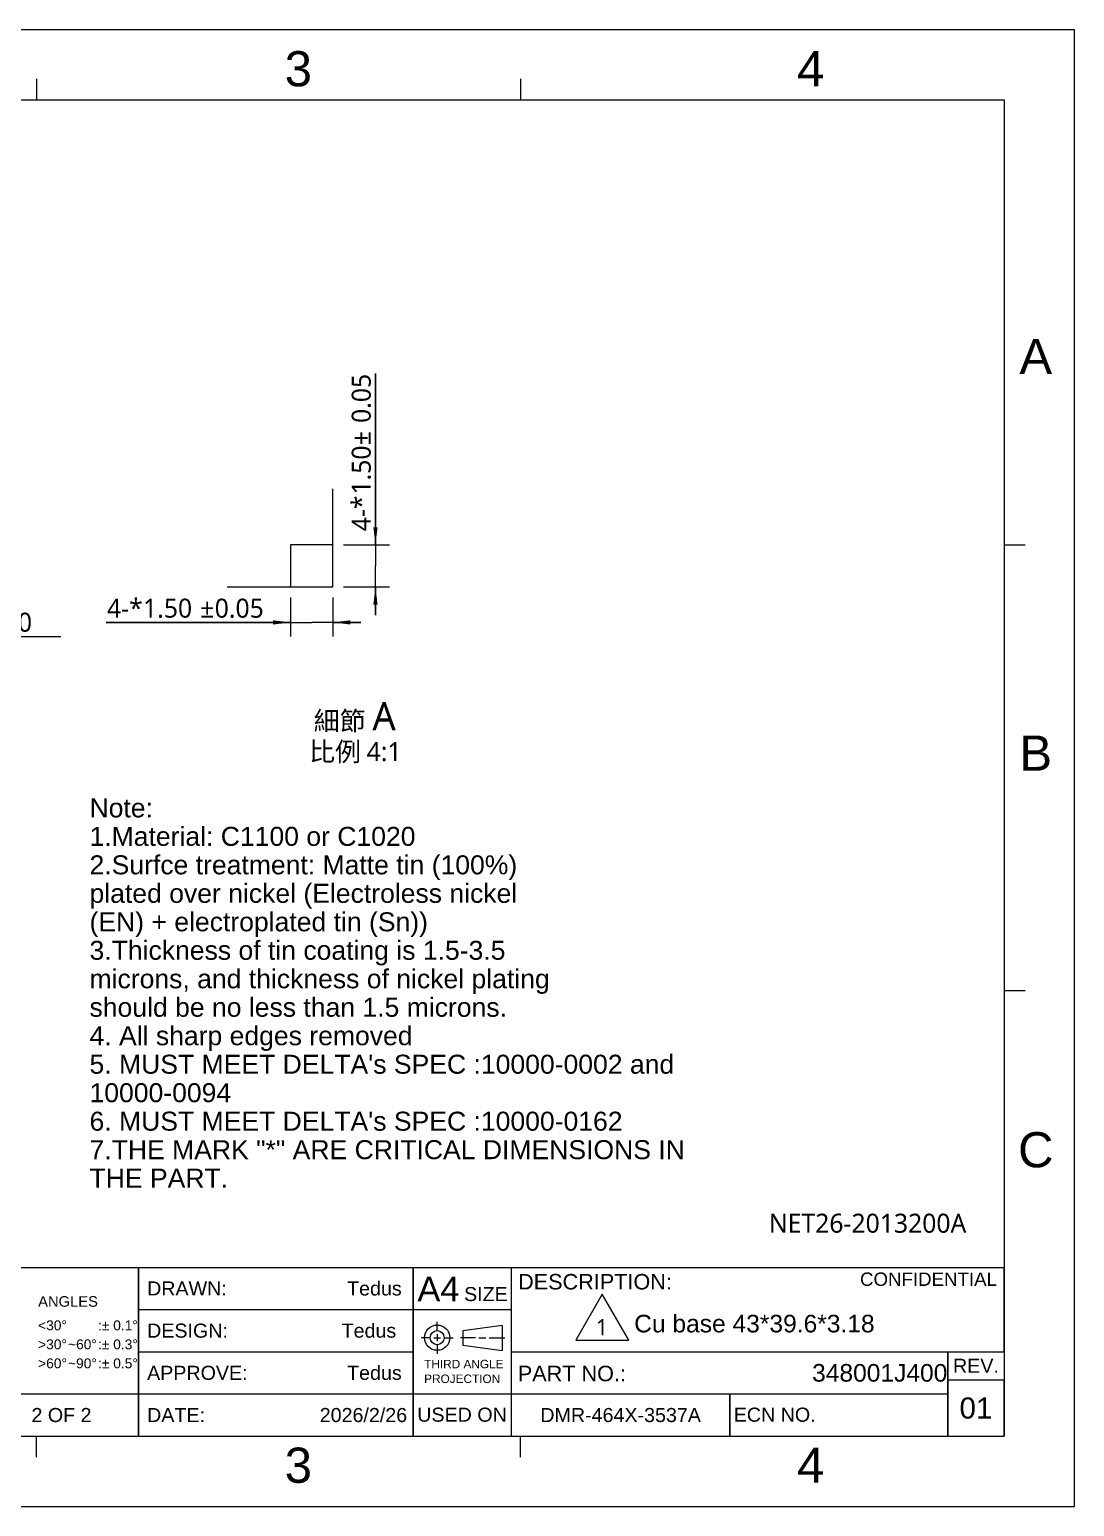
# Model space of a CAD drawing. Header units: millimetres. Extents: x -159 to 198, y 0 to 225.
# Drawn here: x 99 to 198, y 0 to 140 of the extents above; entities that cross this region are included whole.
import ezdxf
from ezdxf.enums import TextEntityAlignment as Align

# ---------------------------------------------------------------- set-up
doc = ezdxf.new("R2010")
doc.units = ezdxf.units.MM
doc.header["$LTSCALE"] = 10.89
doc.layers.get('0').update_dxf_attribs({"linetype": 'CONTINUOUS'})
for name, color, linetype in [('12_COIN_DXF_DIMENSION', 7, 'CONTINUOUS'), ('12_COIN_DXF_FORMAT', 7, 'CONTINUOUS'), ('12_COIN_DXF_TEXT', 7, 'CONTINUOUS'), ('COIN_DXF_CONTINUOUS_LINE', 7, 'CONTINUOUS')]:
    doc.layers.add(name, color=color, linetype=linetype)
doc.styles.add('DELTA', font='')
doc.styles.get("Standard").update_dxf_attribs({"font": ''})
doc.styles.add('TEXTSTYLE_2', font='arial.ttf')
doc.styles.add('TEXTSTYLE_3', font='arial.ttf')
doc.styles.add('TEXTSTYLE_4', font='arial.ttf')
doc.styles.get('DELTA').set_extended_font_data('Microsoft JhengHei')
doc.styles.get('Standard').set_extended_font_data('Microsoft JhengHei')
doc.dimstyles.new('DIMSTYLE_3', dxfattribs={"dimtxt": 1.8, "dimasz": 1.666667, "dimexe": 2, "dimexo": 1.5, "dimtad": 1, "dimzin": 0, "dimdsep": 46, "dimtxsty": 'Standard', "dimblk": '_FILLED', "dimblk1": '_FILLED', "dimblk2": '_FILLED', "dimcen": 0.09, "dimazin": 0, "dimtp": 0.01, "dimtm": 0.01, "dimtfac": 1, "dimtmove": 0, "dimatfit": 2, "dimldrblk": '_FILLED', "dimfxl": 1, "dimtolj": 1, "dimtzin": 0, "dimarcsym": 0})
doc.dimstyles.new('DIMSTYLE_5', dxfattribs={"dimtxt": 1.8, "dimasz": 1.666667, "dimexe": 2, "dimexo": 1.5, "dimgap": 0.675, "dimtad": 1, "dimlfac": 0.375, "dimzin": 0, "dimdsep": 46, "dimtxsty": 'Standard', "dimblk": '_FILLED', "dimblk1": '_FILLED', "dimblk2": '_FILLED', "dimcen": 0.09, "dimazin": 0, "dimtol": 1, "dimtp": 0.05, "dimtm": 0.05, "dimtfac": 1, "dimtofl": 0, "dimtmove": 0, "dimatfit": 3, "dimldrblk": '_FILLED', "dimfxl": 1, "dimtolj": 1, "dimtzin": 0, "dimarcsym": 0})

# ---------------------------------------------------------------- blocks, each defined once
blk = doc.blocks.new('_FILLED')
at = {"color": 0, "linetype": 'ByBlock'}
blk.add_solid([(0, 0), (-1, 0.12), (-1, -0.12)], dxfattribs=at)
blk = doc.blocks.new('*D7')
at = {"layer": '12_COIN_DXF_DIMENSION', "color": 2, "linetype": 'Continuous', "transparency": 16777216}
for p, q in [((79.85, 73.68), (88.43, 82.47)), ((88.43, 82.47), (88.43, 82.47)), ((88.43, 82.47), (101.97, 82.47)), ((80.9, 74.76), (79.85, 73.68)), ((79.85, 73.68), (76.94, 70.7)), ((78.81, 72.61), (79.85, 73.68))]:
    blk.add_line(p, q, dxfattribs=at)
at = {"layer": '12_COIN_DXF_DIMENSION', "color": 2, "linetype": 'Continuous', "transparency": 16777216, "xscale": 1.6666666667, "yscale": 1.6666666667, "zscale": 1.6666666667}
for p, rotation in [((80.9, 74.76), 225.6964427542), ((78.81, 72.61), 45.69644275419999)]:
    blk.add_blockref('_FILLED', p, dxfattribs=dict(at, rotation=rotation))
at = {"layer": '12_COIN_DXF_DIMENSION', "color": 2, "linetype": 'Continuous', "transparency": 16777216}
for s, p in [('2-', (89.77, 82.92)), ('%%c', (92.18, 82.92)), ('3.00', (94.58, 82.92))]:
    blk.add_text(s, height=1.8, dxfattribs=at).set_placement(p)
blk = doc.blocks.new('*D12')
at = {"layer": '12_COIN_DXF_DIMENSION', "color": 2, "linetype": 'Continuous', "transparency": 16777216}
for p, q in [((131.77, 91.16), (131.77, 107.4)), ((131.77, 107.4), (131.77, 89.16)), ((128.73, 91.16), (133.1, 91.16)), ((131.77, 84.5), (131.77, 89.16)), ((128.73, 87.16), (133.1, 87.16)), ((131.77, 87.16), (131.77, 84.5))]:
    blk.add_line(p, q, dxfattribs=at)
at = {"layer": '12_COIN_DXF_DIMENSION', "color": 2, "linetype": 'Continuous', "transparency": 16777216, "xscale": 1.6666666667, "yscale": 1.6666666667, "zscale": 1.6666666667}
for p, rotation in [((131.77, 91.16), 270), ((131.77, 87.16), 90)]:
    blk.add_blockref('_FILLED', p, dxfattribs=dict(at, rotation=rotation))
at = {"layer": '12_COIN_DXF_DIMENSION', "color": 2, "linetype": 'Continuous', "transparency": 16777216}
for s, p in [('0.05', (131.32, 102.71)), ('%%p', (131.32, 100.61)), ('1.50', (131.32, 95.92)), ('4-*', (131.32, 92.44))]:
    blk.add_text(s, height=1.8, rotation=90, dxfattribs=at).set_placement(p)
blk = doc.blocks.new('*D13')
at = {"layer": '12_COIN_DXF_DIMENSION', "color": 2, "linetype": 'Continuous', "transparency": 16777216}
for p, q in [((123.73, 86.16), (123.73, 82.47)), ((127.73, 86.16), (127.73, 82.47)), ((123.73, 83.8), (106.24, 83.8)), ((106.24, 83.8), (125.73, 83.8)), ((130.4, 83.8), (125.73, 83.8)), ((127.73, 83.8), (130.4, 83.8))]:
    blk.add_line(p, q, dxfattribs=at)
at = {"layer": '12_COIN_DXF_DIMENSION', "color": 2, "linetype": 'Continuous', "transparency": 16777216, "xscale": 1.6666666667, "yscale": 1.6666666667, "zscale": 1.6666666667}
blk.add_blockref('_FILLED', (123.73, 83.8), dxfattribs=at)
at = {"layer": '12_COIN_DXF_DIMENSION', "color": 2, "linetype": 'Continuous', "transparency": 16777216, "xscale": 1.6666666667, "yscale": 1.6666666667, "zscale": 1.6666666667, "rotation": 180}
blk.add_blockref('_FILLED', (127.73, 83.8), dxfattribs=at)
at = {"layer": '12_COIN_DXF_DIMENSION', "color": 2, "linetype": 'Continuous', "transparency": 16777216}
for s, p in [('4-*', (109.72, 84.25)), ('1.50', (114.4, 84.25)), ('%%p', (116.5, 84.25)), ('0.05', (121.19, 84.25))]:
    blk.add_text(s, height=1.8, dxfattribs=at).set_placement(p, align=Align.RIGHT)

msp = doc.modelspace()

# ---------------------------------------------------------------- linework, layer by layer
at = {"color": 1}
for p, q in [((153.265, 20.119), (150.757, 15.775)), ((155.773, 15.775), (153.265, 20.119)), ((150.757, 15.775), (155.773, 15.775))]:
    msp.add_line(p, q, dxfattribs=at)
at = {"layer": '12_COIN_DXF_FORMAT', "color": 4, "linetype": 'Continuous'}
for p, q in [((0, 140), (198, 140)), ((198, 0), (198, 140)), ((0, 0), (198, 0))]:
    msp.add_line(p, q, dxfattribs=at)
at = {"layer": '12_COIN_DXF_FORMAT', "color": 3, "linetype": 'Continuous'}
for p, q in [((99.667, 135.333), (99.667, 133.333)), ((145.5, 135.333), (145.5, 133.333)), ((8, 133.333), (191.333, 133.333)), ((191.333, 133.333), (191.333, 6.667)), ((193.333, 91.111), (191.333, 91.111)), ((193.333, 48.889), (191.333, 48.889)), ((8, 22.667), (191.333, 22.667)), ((109.333, 18.667), (109.333, 22.667)), ((109.333, 22.667), (135.333, 22.667)), ((109.333, 22.667), (109.333, 6.667)), ((135.333, 18.667), (135.333, 22.667)), ((135.333, 22.667), (135.333, 6.667)), ((144.667, 14.667), (144.667, 22.667)), ((144.667, 22.667), (191.333, 22.667)), ((144.667, 6.667), (144.667, 22.667)), ((191.333, 14.667), (191.333, 22.667)), ((109.333, 14.667), (109.333, 18.667)), ((109.333, 18.667), (135.333, 18.667)), ((109.333, 18.667), (135.333, 18.667)), ((109.333, 18.667), (144.667, 18.667)), ((135.333, 14.667), (135.333, 18.667)), ((109.333, 10.667), (109.333, 14.667)), ((109.333, 14.667), (135.333, 14.667)), ((109.333, 14.667), (135.333, 14.667)), ((109.333, 14.667), (135.333, 14.667)), ((135.333, 10.667), (135.333, 14.667)), ((144.667, 14.667), (191.333, 14.667)), ((144.667, 10.667), (144.667, 14.667)), ((144.667, 14.667), (186, 14.667)), ((144.667, 14.667), (191.333, 14.667)), ((186, 10.667), (186, 14.667)), ((186, 14.667), (186, 6.667)), ((186, 6.667), (186, 12)), ((186, 12), (191.333, 12)), ((186, 12), (191.333, 12)), ((191.333, 6.667), (191.333, 12)), ((56.333, 10.667), (109.333, 10.667)), ((56.667, 10.667), (186, 10.667)), ((109.333, 6.667), (109.333, 10.667)), ((109.333, 6.667), (109.333, 10.667)), ((109.333, 10.667), (135.333, 10.667)), ((109.333, 10.667), (135.333, 10.667)), ((135.333, 6.667), (135.333, 10.667)), ((144.667, 6.667), (144.667, 10.667)), ((144.667, 10.667), (165.333, 10.667)), ((144.667, 10.667), (186, 10.667)), ((165.333, 6.667), (165.333, 10.667)), ((165.333, 6.667), (165.333, 10.667)), ((165.333, 10.667), (186, 10.667)), ((165.333, 10.667), (165.333, 6.667)), ((186, 6.667), (186, 10.667)), ((8, 6.667), (191.333, 6.667)), ((56.333, 6.667), (109.333, 6.667)), ((99.667, 4.667), (99.667, 6.667)), ((109.333, 6.667), (135.333, 6.667)), ((144.667, 6.667), (165.333, 6.667)), ((145.5, 4.667), (145.5, 6.667)), ((165.333, 6.667), (186, 6.667)), ((186, 6.667), (191.333, 6.667))]:
    msp.add_line(p, q, dxfattribs=at)
at = {"layer": '12_COIN_DXF_FORMAT', "color": 2, "linetype": 'Continuous'}
for p, q in [((137.618, 16.63), (137.618, 17.51)), ((143.769, 17.169), (140.035, 16.636)), ((143.769, 17.169), (143.769, 14.769)), ((136.978, 16), (136.098, 16)), ((137.298, 16), (137.938, 16)), ((137.618, 16.32), (137.618, 15.68)), ((138.258, 16), (139.138, 16)), ((141.258, 15.969), (139.84, 15.969)), ((140.035, 16.636), (140.035, 15.303)), ((141.578, 15.969), (142.218, 15.969)), ((142.538, 15.969), (144.026, 15.969)), ((137.618, 15.36), (137.618, 14.48)), ((140.035, 15.303), (143.769, 14.769))]:
    msp.add_line(p, q, dxfattribs=at)
for radius in [1.2, 0.667]:
    msp.add_circle((137.618, 16), radius, dxfattribs=at)
at = {"layer": 'COIN_DXF_CONTINUOUS_LINE', "color": 7, "linetype": 'Continuous'}
for p, q in [((127.729, 87.165), (127.729, 96.458)), ((123.729, 91.165), (123.729, 87.165)), ((127.729, 91.165), (123.729, 91.165)), ((117.719, 87.165), (127.729, 87.165))]:
    msp.add_line(p, q, dxfattribs=at)

# ---------------------------------------------------------------- texts
at = {"color": 1, "linetype": 'Continuous', "style": 'DELTA'}
msp.add_text('1', height=1.527, dxfattribs=at).set_placement((152.656, 16.23))
at = {"layer": '12_COIN_DXF_FORMAT', "color": 2, "linetype": 'Continuous'}
for s, height, style, p in [('3', 3.333, 'TEXTSTYLE_2', (124.464, 134.617)), ('4', 3.333, 'TEXTSTYLE_2', (173.009, 134.617)), ('A', 3.333, 'TEXTSTYLE_2', (194.335, 107.346)), ('B', 3.333, 'TEXTSTYLE_2', (194.335, 69.746)), ('C', 3.333, 'TEXTSTYLE_2', (194.335, 32.146)), ('Cu base 43*39.6*3.18 ', 1.66667, 'TEXTSTYLE_2', (168, 16.5)), ('REV.', 1.3333, 'TEXTSTYLE_2', (188.667, 12.667)), ('01', 2, 'TEXTSTYLE_3', (188.667, 8.333)), ('2', 1.333, 'TEXTSTYLE_3', (99.698, 8)), (' OF ', 1.3333, 'TEXTSTYLE_3', (102.022, 8)), ('2', 1.333, 'TEXTSTYLE_3', (104.347, 8)), ('USED ON', 1.3333, 'TEXTSTYLE_2', (139.973, 8.034)), ('DMR-464X-3537A', 1.33333, 'TEXTSTYLE_3', (155, 8)), ('ECN NO.', 1.3333, 'TEXTSTYLE_2', (169.597, 8.034)), ('3', 3.333, 'TEXTSTYLE_2', (124.464, 2.244)), ('4', 3.333, 'TEXTSTYLE_2', (173.009, 2.244))]:
    msp.add_text(s, height=height, dxfattribs=dict(at, style=style)).set_placement(p, align=Align.CENTER)
at = {"layer": '12_COIN_DXF_FORMAT', "color": 2, "linetype": 'Continuous', "style": 'TEXTSTYLE_2'}
for s, height, p in [('DRAWN:', 1.3333, (110.133, 20)), ('A4', 2.3333, (135.747, 19.441)), ('DESCRIPTION:', 1.46667, (145.286, 20.57)), ('ANGLES', 1, (99.808, 18.933)), ('SIZE', 1.3333, (140.164, 19.466)), ('<30', 0.9333, (99.808, 16.7)), ('%%d', 0.9333, (102.018, 16.7)), (':', 0.933, (105.475, 16.7)), ('%%p', 0.9333, (105.836, 16.7)), ('0.1', 0.9333, (106.925, 16.7)), ('%%d', 0.9333, (108.736, 16.7)), ('DESIGN:', 1.3333, (110.133, 16)), ('>30', 0.9333, (99.808, 14.9)), ('%%d', 0.9333, (102.018, 14.9)), ('~60', 0.9333, (102.641, 14.9)), ('%%d', 0.9333, (104.851, 14.9)), (':', 0.933, (105.475, 14.9)), ('%%p', 0.9333, (105.836, 14.9)), ('0.3', 0.9333, (106.925, 14.9)), ('%%d', 0.9333, (108.736, 14.9)), ('>60', 0.9333, (99.808, 13.1)), ('%%d', 0.9333, (102.018, 13.1)), ('~90', 0.9333, (102.641, 13.1)), ('%%d', 0.9333, (104.851, 13.1)), ('0.5', 0.9333, (106.925, 13.1)), ('%%d', 0.9333, (108.736, 13.1)), (':', 0.933, (105.475, 13.1)), ('%%p', 0.9333, (105.836, 13.1)), ('APPROVE:', 1.3333, (110.133, 12)), ('THIRD ANGLE', 0.8, (136.387, 13.099)), ('PART NO.:', 1.4667, (145.26, 11.874)), ('PROJECTION', 0.8, (136.387, 11.704)), ('DATE:', 1.3333, (110.133, 8))]:
    msp.add_text(s, height=height, dxfattribs=at).set_placement(p)
at = {"layer": '12_COIN_DXF_FORMAT', "color": 2, "linetype": 'Continuous', "style": 'TEXTSTYLE_3'}
for s, height, p in [('Tedus  ', 1.3333, (135.292, 20)), ('Tedus   ', 1.3333, (135.292, 16)), ('Tedus  ', 1.3333, (135.292, 12)), ('348001J400', 1.6667, (185.958, 11.833)), ('2026/2/26 ', 1.3333, (135.292, 8))]:
    msp.add_text(s, height=height, dxfattribs=at).set_placement(p, align=Align.RIGHT)
at = {"layer": '12_COIN_DXF_FORMAT', "color": 1, "linetype": 'Continuous', "style": 'TEXTSTYLE_2'}
msp.add_text('CONFIDENTIAL', height=1.26667, dxfattribs=at).set_placement((177.684, 20.91))
at = {"layer": '12_COIN_DXF_TEXT', "color": 2, "linetype": 'Continuous'}
for s, height, p in [('細節 ', 1.8, (128.677, 73.568)), ('A', 2.667, (132.586, 73.568)), ('比例 ', 1.8, (128.248, 70.652)), ('4:1', 1.8, (132.586, 70.652))]:
    msp.add_text(s, height=height, dxfattribs=at).set_placement(p, align=Align.CENTER)
at = {"layer": '12_COIN_DXF_TEXT', "color": 2, "linetype": 'Continuous', "style": 'TEXTSTYLE_4'}
for s, p in [('Note:', (104.677, 65.32)), ('1.Material: C1100 or C1020', (104.677, 62.62)), ('2.Surfce treatment: Matte tin (100%) ', (104.677, 59.92)), ('plated over nickel (Electroless nickel ', (104.677, 57.22)), ('(EN) + electroplated tin (Sn))', (104.677, 54.52)), ('3.Thickness of tin coating is 1.5-3.5 ', (104.677, 51.82)), ('microns, and thickness of nickel plating ', (104.677, 49.12)), ('should be no less than 1.5 microns.', (104.677, 46.42)), ('4. All sharp edges removed', (104.677, 43.72)), ("5. MUST MEET DELTA's SPEC :10000-0002 and ", (104.677, 41.02)), ('10000-0094', (104.677, 38.32)), ("6. MUST MEET DELTA's SPEC :10000-0162", (104.677, 35.62)), ('7.THE MARK "*" ARE CRITICAL DIMENSIONS IN ', (104.677, 32.92)), ('THE PART.', (104.677, 30.22))]:
    msp.add_text(s, height=1.8, dxfattribs=at).set_placement(p)
at = {"layer": '12_COIN_DXF_TEXT', "color": 2, "linetype": 'Continuous'}
msp.add_text('NET26-2013200A', height=1.8, dxfattribs=at).set_placement((169.045, 25.951))

# ---------------------------------------------------------------- dimensions: what is measured, and where the dimension line sits
at = {"layer": '12_COIN_DXF_DIMENSION', "color": 2, "linetype": 'Continuous'}
for base, p1, p2, angle, picture, middle in [((131.769, 91.165), (127.229, 87.165), (127.229, 91.165), 90, '*D12', (131.769, 99.919)), ((123.729, 83.803), (127.729, 87.665), (123.729, 87.665), 180, '*D13', (113.713, 83.803))]:
    dim = msp.add_linear_dim(base=base, p1=p1, p2=p2, angle=angle, text='4-*<>', dimstyle='DIMSTYLE_5', dxfattribs=at)
    dim.commit()
    dim.dimension.update_dxf_attribs({"geometry": picture, "text_midpoint": middle, "dimtype": 160})
dim = msp.add_diameter_dim_2p(p1=(78.807, 72.609), p2=(80.902, 74.756), text='2-%%c<>', dimstyle='DIMSTYLE_3', override={"dimtih": 1, "dimtoh": 1, "dimpost": '<>'}, dxfattribs=at)
dim.commit()
dim.dimension.update_dxf_attribs({"geometry": '*D7', "text_midpoint": (94.517, 83.823), "dimtype": 163})

doc.saveas('drawing.dxf')
